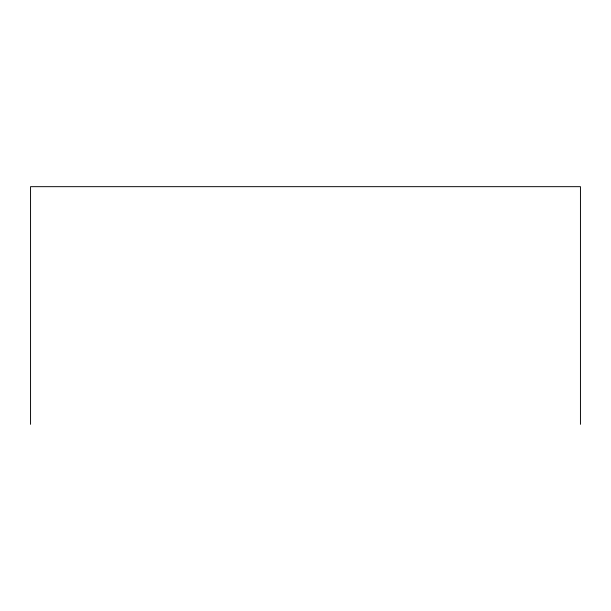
<?xml version="1.0" encoding="UTF-8"?>
<svg xmlns="http://www.w3.org/2000/svg" width="611" height="611" viewBox="0 0 611 611"><rect width="100%" height="100%" fill="white"/><g stroke="black" fill="none" stroke-linecap="round" stroke-linejoin="round"><path stroke-width="0.92" d="M580.45 424.332L580.45 186.668L30.55 186.668L30.55 424.332"/></g></svg>
